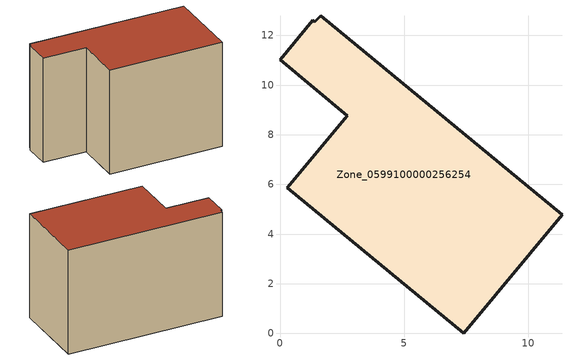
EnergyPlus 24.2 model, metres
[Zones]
Zone_0599100000256254
 floor ground (C_G): 0.29,5.86 2.7,8.77 0,11.02 1.33,12.61 1.4,12.55 1.65,12.8 11.35,4.77 7.39,0 z0
 wall outside (C_F): 2.7,8.77 0.29,5.86 7.39,0 11.35,4.77 1.65,12.8 1.4,12.55 1.33,12.61 0,11.02 2.7,8.77 z0:8.6
 roof outside (C_R): 1.33,12.61 0,11.02 2.7,8.77 0.29,5.86 7.39,0 11.35,4.77 1.65,12.8 1.4,12.55 z8.6
[BUILDING]
Pand.0599100000256254: North Axis=0; Terrain=City; Loads Convergence Tolerance Value=0.04; Temperature Convergence Tolerance Value=0.4; Solar Distribution=FullExterior; Maximum Number of Warmup Days=25; Minimum Number of Warmup Days=1
[Site:Location]
Rotterdam.The.Hague.AP_ZH_NLD Design_Conditions: Latitude=51.96; Longitude=4.45; Time Zone=1; Elevation=-4.5
[SITE:GROUNDTEMPERATURE:BUILDINGSURFACE]
18, 18, 18, 18, 18, 18, 18, 18, 18, 18, 18, 18
[MATERIAL] Thermal Absorptance=0.9; Solar Absorptance=0.7; Visible Absorptance=0.7
Name | Roughness | Thickness | Conductivity | Density | Specific Heat
G.TI.1946-1964 | MediumSmooth | 0.15 | 1 | 540 | 1210
F.TI.1946-1964 | Rough | 0.3 | 0.857143 | 1920 | 840
R.TI.1946-1964 | MediumRough | 0.2 | 0.277778 | 1500 | 1000
[CONSTRUCTION]
C_G: G.TI.1946-1964
C_F: F.TI.1946-1964
C_R: R.TI.1946-1964
[ZONE]
Zone_0599100000256254: Type=1; Multiplier=1; Ceiling Height=Autocalculate; Volume=Autocalculate; Floor Area=autocalculate; Part of Total Floor Area=Yes
[ZONEINFILTRATION:DESIGNFLOWRATE]
Infil_Zone_0599100000256254: Zone or ZoneList or Space or SpaceList=Zone_0599100000256254; Schedule=AlwaysOn; Design Flow Rate Calculation Method=Flow/Area; Flow Rate per Floor Area=0.003; Constant Term Coefficient=1; Temperature Term Coefficient=0; Velocity Term Coefficient=0; Velocity Squared Term Coefficient=0
[HVACTEMPLATE:ZONE:IDEALLOADSAIRSYSTEM]
Zone_0599100000256254: Maximum Heating Supply Air Temperature=50; Minimum Cooling Supply Air Temperature=13; Maximum Heating Supply Air Humidity Ratio=0.0156; Minimum Cooling Supply Air Humidity Ratio=0.0077; Heating Limit=NoLimit; Cooling Limit=NoLimit; Dehumidification Control Type=ConstantSensibleHeatRatio; Cooling Sensible Heat Ratio=0.7; Dehumidification Setpoint=60; Humidification Control Type=None; Humidification Setpoint=30; Outdoor Air Method=None; Outdoor Air Flow Rate per Person=0.00944; Outdoor Air Flow Rate per Zone Floor Area=0; Outdoor Air Flow Rate per Zone=0; Demand Controlled Ventilation Type=None; Outdoor Air Economizer Type=NoEconomizer; Heat Recovery Type=None; Sensible Heat Recovery Effectiveness=0.7; Latent Heat Recovery Effectiveness=0.65
[ZONECONTROL:THERMOSTAT]
ThermostatControl_Zone_0599100000256254: Zone or ZoneList=Zone_0599100000256254; Control Type Schedule=DualSetpointControlType; Control 1=Thermostat_Zone_0599100000256254; Temperature Difference Between Cutout And Setpoint=0
[THERMOSTATSETPOINT:DUALSETPOINT]
Thermostat_Zone_0599100000256254: Heating Setpoint Temperature Schedule=HeatingSetpoint_Zone_0599100000256254; Cooling Setpoint Temperature Schedule=CoolingSetpoint_Zone_0599100000256254
[SCHEDULE:COMPACT]
HeatingSetpoint_Zone_0599100000256254: Through: 12/31, For: AllDays, Until: 24:00, 21
CoolingSetpoint_Zone_0599100000256254: Through: 12/31, For: AllDays, Until: 24:00, 24
DualSetpointControlType: Through: 12/31, For: AllDays, Until: 24:00, 4
AlwaysOn: Through: 12/31, For: AllDays, Until: 24:00, 1
